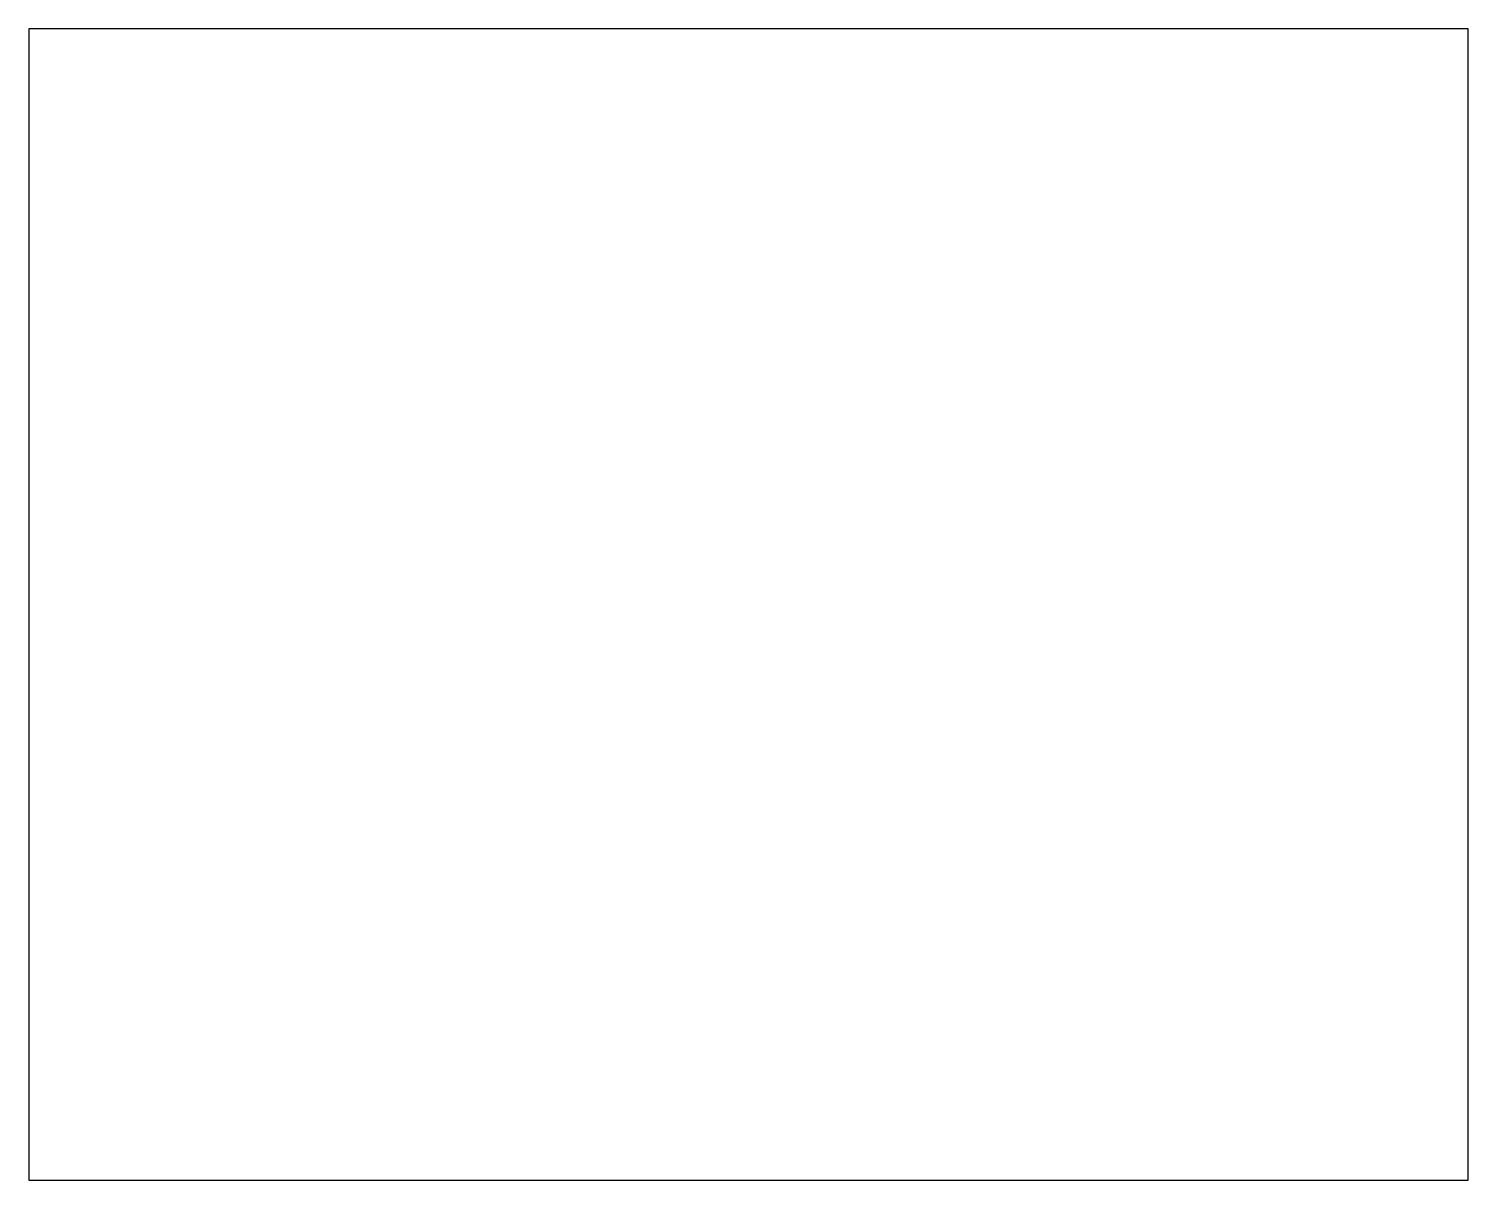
# Model space of a CAD drawing. Header units: metres. Extents: x 0 to 10, y 0 to 8.
import ezdxf

# ---------------------------------------------------------------- set-up
doc = ezdxf.new("R2010")
doc.units = ezdxf.units.M
doc.layers.add('LAJE_25CM', color=4, linetype='Continuous')

msp = doc.modelspace()

# ---------------------------------------------------------------- linework, layer by layer
at = {"layer": 'LAJE_25CM'}
msp.add_lwpolyline([(0, 0), (10, 0), (10, 8), (0, 8)], close=True, dxfattribs=at)

doc.saveas('drawing.dxf')
